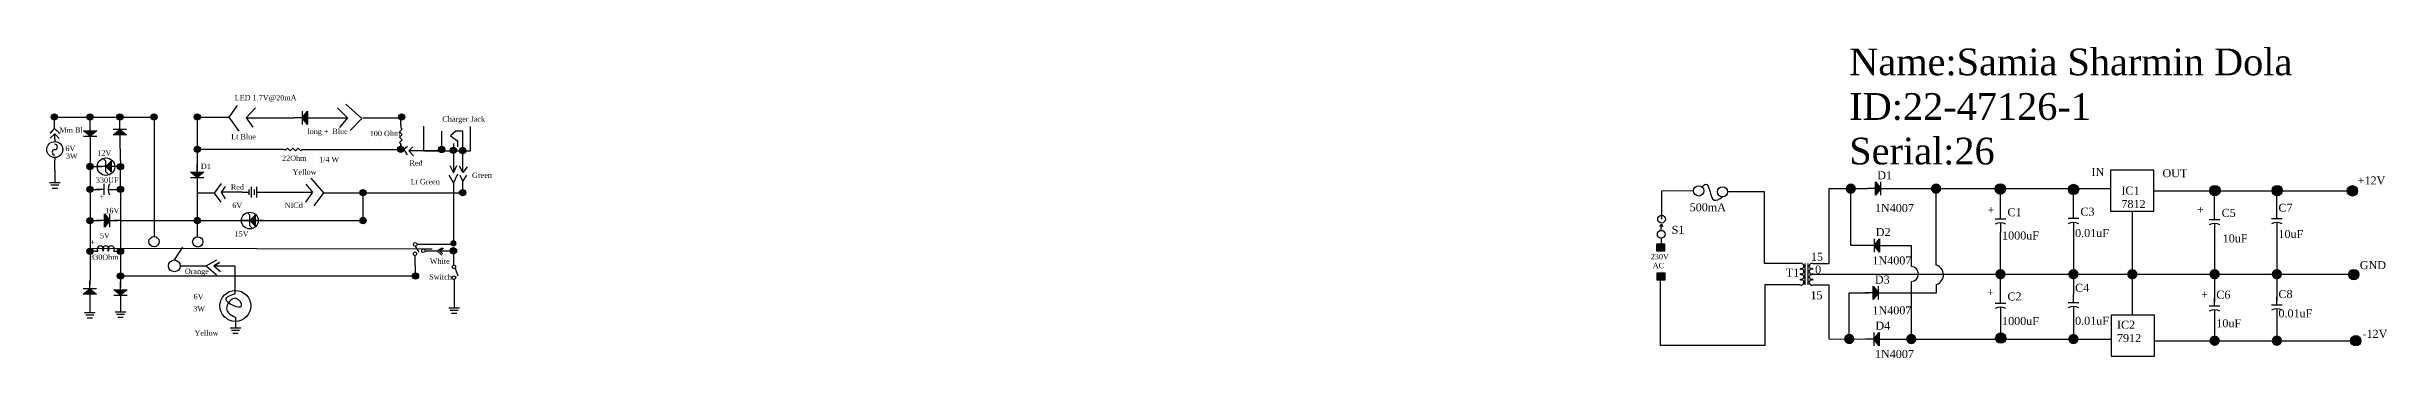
# Model space of a CAD drawing. Header units: inches. Extents: x 105 to 222, y 176 to 230.
# Drawn here: x 105.35 to 149.22, y 220.94 to 226.76 of the extents above; entities that cross this region are included whole.
import ezdxf

# ---------------------------------------------------------------- set-up
doc = ezdxf.new("R2010")
doc.units = ezdxf.units.IN

# ---------------------------------------------------------------- blocks, each defined once
blk = doc.blocks.new('Diode')
at = {"color": 7}
for p, q in [((0.15, 0), (0, 0)), ((0.15, 0.125), (0.25, 0)), ((0.15, -0.125), (0.15, 0.125)), ((0.25, 0), (0.15, -0.125)), ((0.25, -0.125), (0.25, 0.125)), ((0.25, 0), (0.4, 0))]:
    blk.add_line(p, q, dxfattribs=at)
blk.add_solid([(0.15, -0.125), (0.25, 0), (0.15, 0.125)], dxfattribs=at)
blk = doc.blocks.new('Transformer')
at = {"color": 7}
for p, q in [((0.1, 0), (0.1, 0.4)), ((0.15, 0.4), (0.15, 0))]:
    blk.add_line(p, q, dxfattribs=at)
for centre, start, end in [((0.021, 0.35), 247.3801, 112.6199), ((0.021, 0.25), 247.3801, 112.6199), ((0.021, 0.15), 247.3801, 112.6199), ((0.021, 0.05), 247.3801, 112.6199), ((0.229, 0.35), 67.3801, 292.6199), ((0.229, 0.25), 67.3801, 292.6199), ((0.229, 0.15), 67.3801, 292.6199), ((0.229, 0.05), 67.3801, 292.6199)]:
    blk.add_arc(centre, 0.0542, start, end, dxfattribs=at)
blk = doc.blocks.new('Capacitor')
at = {"color": 7}
for p, q in [((0.15, 0), (0, 0)), ((0.15, -0.1), (0.15, 0.1)), ((0.225, 0), (0.4, 0))]:
    blk.add_line(p, q, dxfattribs=at)
blk.add_arc((0.4375, 0), 0.2125, 151.9275, 208.0725, dxfattribs=at)
blk = doc.blocks.new('Ground')
at = {"color": 7}
for p, q in [((-0.1, 0), (0.1, 0)), ((0.075, -0.05), (-0.075, -0.05)), ((-0.05, -0.1), (0.05, -0.1))]:
    blk.add_line(p, q, dxfattribs=at)
blk = doc.blocks.new('Diode - Zener')
at = {"color": 7}
for p, q in [((0, 0), (0.15, 0)), ((0.15, 0.100001), (0.25, 0)), ((0.15, 0), (0.15, 0.100001)), ((0.25, 0), (0.15, -0.099999)), ((0.15, -0.099999), (0.15, 0)), ((0.2, 0.150001), (0.25, 0.100001)), ((0.25, 0.100001), (0.25, -0.099999)), ((0.25, 0), (0.4, 0)), ((0.25, -0.099999), (0.3, -0.149999))]:
    blk.add_line(p, q, dxfattribs=at)
blk.add_solid([(0.15, -0.099999), (0.25, 0), (0.15, 0.100001)], dxfattribs=at)
blk = doc.blocks.new('Generator - AC')
at = {"color": 7}
for p, q in [((0, 0), (0.05, 0)), ((0.35, 0), (0.4, 0))]:
    blk.add_line(p, q, dxfattribs=at)
blk.add_circle((0.2, 0), 0.15, dxfattribs=at)
for centre, start, end in [((0.15, 0), 0, 180), ((0.25, 0), 180, 0)]:
    blk.add_arc(centre, 0.05, start, end, dxfattribs=at)
blk = doc.blocks.new('Inductor')
at = {"color": 7}
for p, q in [((0, 0), (0.05, 0)), ((0.35, 0), (0.4, 0))]:
    blk.add_line(p, q, dxfattribs=at)
for centre in [(0.1, 0.0375), (0.2, 0.0375), (0.3, 0.0375)]:
    blk.add_arc(centre, 0.0625, 323.1301, 216.8699, dxfattribs=at)
blk = doc.blocks.new('Resistor')
at = {"color": 7}
blk.add_lwpolyline([(0, 0), (0.05, 0), (0.075, 0.025), (0.125, -0.025), (0.175, 0.025), (0.225, -0.025), (0.275, 0.025), (0.325, -0.025), (0.35, 0), (0.4, 0)], dxfattribs=at)
blk = doc.blocks.new('Battery')
at = {"color": 7}
for p, q in [((0, 0), (0.125, 0)), ((0.125, 0.05), (0.125, -0.05)), ((0.175, -0.1), (0.175, 0.1)), ((0.225, 0.05), (0.225, -0.05)), ((0.275, -0.1), (0.275, 0.1)), ((0.275, 0), (0.4, 0))]:
    blk.add_line(p, q, dxfattribs=at)
blk = doc.blocks.new('A$C7F967FF5')
blk.add_circle((0.034, 0.034), 0.0342)

msp = doc.modelspace()

# ---------------------------------------------------------------- hatches: boundary and pattern name
h = msp.add_hatch(color=256)
edge = h.paths.add_edge_path()
edge.add_arc((105.495, 225.45), 0.059, 0, 360)
h = msp.add_hatch(color=256)
edge = h.paths.add_edge_path()
edge.add_arc((106.164, 225.45), 0.059, 0, 360)
h = msp.add_hatch(color=256)
edge = h.paths.add_edge_path()
edge.add_arc((106.721, 225.45), 0.059, 0, 360)
h = msp.add_hatch(color=256)
edge = h.paths.add_edge_path()
edge.add_arc((107.364, 225.45), 0.059, 0, 360)
h = msp.add_hatch(color=256)
edge = h.paths.add_edge_path()
edge.add_arc((108.173, 225.45), 0.059, 0, 360)
h = msp.add_hatch(color=256)
edge = h.paths.add_edge_path()
edge.add_arc((112.003, 225.45), 0.059, 0, 360)
h = msp.add_hatch(color=256)
edge = h.paths.add_edge_path()
edge.add_arc((108.173, 224.845), 0.059, 0, 360)
h = msp.add_hatch(color=256)
edge = h.paths.add_edge_path()
edge.add_arc((111.987, 224.845), 0.059, 0, 360)
h = msp.add_hatch(color=256)
edge = h.paths.add_edge_path()
edge.add_arc((112.753, 224.843), 0.059, 0, 360)
h = msp.add_hatch(color=256)
edge = h.paths.add_edge_path()
edge.add_arc((112.975, 224.829), 0.059, 0, 360)
h = msp.add_hatch(color=256)
edge = h.paths.add_edge_path()
edge.add_arc((113.148, 224.823), 0.059, 0, 360)
h = msp.add_hatch(color=256)
edge = h.paths.add_edge_path()
edge.add_arc((106.164, 224.525), 0.059, 0, 360)
h = msp.add_hatch(color=256)
edge = h.paths.add_edge_path()
edge.add_arc((106.734, 224.523), 0.059, 0, 360)
h = msp.add_hatch(color=256)
edge = h.paths.add_edge_path()
edge.add_arc((139.167, 224.111), 0.0969, 0, 360)
h = msp.add_hatch(color=256)
edge = h.paths.add_edge_path()
edge.add_arc((140.765, 224.111), 0.0969, 0, 360)
h = msp.add_hatch(color=256)
edge = h.paths.add_edge_path()
edge.add_arc((141.97, 224.106), 0.0969, 0, 360)
h = msp.add_hatch(color=256)
edge = h.paths.add_edge_path()
edge.add_arc((143.342, 224.096), 0.0969, 0, 360)
h = msp.add_hatch(color=256)
edge = h.paths.add_edge_path()
edge.add_arc((145.992, 224.074), 0.0969, 0, 360)
h = msp.add_hatch(color=256)
edge = h.paths.add_edge_path()
edge.add_arc((147.159, 224.074), 0.0969, 0, 360)
h = msp.add_hatch(color=256)
edge = h.paths.add_edge_path()
edge.add_arc((148.569, 224.07), 0.0969, 0, 360)
h = msp.add_hatch(color=256)
edge = h.paths.add_edge_path()
edge.add_arc((106.164, 224.098), 0.059, 0, 360)
h = msp.add_hatch(color=256)
edge = h.paths.add_edge_path()
edge.add_arc((106.734, 224.098), 0.059, 0, 360)
h = msp.add_hatch(color=256)
edge = h.paths.add_edge_path()
edge.add_arc((111.281, 224.035), 0.059, 0, 360)
h = msp.add_hatch(color=256)
edge = h.paths.add_edge_path()
edge.add_arc((113.146, 224.035), 0.059, 0, 360)
h = msp.add_hatch(color=256)
edge = h.paths.add_edge_path()
edge.add_arc((106.164, 223.513), 0.059, 0, 360)
h = msp.add_hatch(color=256)
edge = h.paths.add_edge_path()
edge.add_arc((108.173, 223.514), 0.059, 0, 360)
h = msp.add_hatch(color=256)
edge = h.paths.add_edge_path()
edge.add_arc((111.281, 223.514), 0.059, 0, 360)
h = msp.add_hatch(color=256)
edge = h.paths.add_edge_path()
edge.add_arc((106.164, 222.94), 0.059, 0, 360)
h = msp.add_hatch(color=256)
edge = h.paths.add_edge_path()
edge.add_arc((106.734, 222.94), 0.059, 0, 360)
h = msp.add_hatch(color=256)
edge = h.paths.add_edge_path()
edge.add_arc((112.975, 223.088), 0.059, 0, 360)
h = msp.add_hatch(color=256)
edge = h.paths.add_edge_path()
edge.add_arc((112.975, 222.949), 0.059, 0, 360)
for points in [[(135.533, 223.082), (135.672, 223.082), (135.672, 222.943), (135.533, 222.943)], [(135.54, 222.536), (135.68, 222.536), (135.68, 222.397), (135.54, 222.397)]]:
    msp.add_hatch(color=256).paths.add_polyline_path(points)
h = msp.add_hatch(color=256)
edge = h.paths.add_edge_path()
edge.add_arc((106.734, 222.478), 0.059, 0, 360)
h = msp.add_hatch(color=256)
edge = h.paths.add_edge_path()
edge.add_arc((112.263, 222.478), 0.059, 0, 360)
h = msp.add_hatch(color=256)
edge = h.paths.add_edge_path()
edge.add_arc((141.972, 222.511), 0.0969, 0, 360)
h = msp.add_hatch(color=256)
edge = h.paths.add_edge_path()
edge.add_arc((143.34, 222.511), 0.0969, 0, 360)
h = msp.add_hatch(color=256)
edge = h.paths.add_edge_path()
edge.add_arc((144.443, 222.511), 0.0969, 0, 360)
h = msp.add_hatch(color=256)
edge = h.paths.add_edge_path()
edge.add_arc((145.987, 222.511), 0.0969, 0, 360)
h = msp.add_hatch(color=256)
edge = h.paths.add_edge_path()
edge.add_arc((147.153, 222.511), 0.0969, 0, 360)
h = msp.add_hatch(color=256)
edge = h.paths.add_edge_path()
edge.add_arc((148.595, 222.504), 0.0969, 0, 360)
h = msp.add_hatch(color=256)
edge = h.paths.add_edge_path()
edge.add_arc((139.138, 221.3), 0.0969, 0, 360)
h = msp.add_hatch(color=256)
edge = h.paths.add_edge_path()
edge.add_arc((140.301, 221.299), 0.0969, 0, 360)
h = msp.add_hatch(color=256)
edge = h.paths.add_edge_path()
edge.add_arc((141.979, 221.317), 0.0969, 0, 360)
h = msp.add_hatch(color=256)
edge = h.paths.add_edge_path()
edge.add_arc((143.34, 221.299), 0.0969, 0, 360)
h = msp.add_hatch(color=256)
edge = h.paths.add_edge_path()
edge.add_arc((145.987, 221.268), 0.0969, 0, 360)
h = msp.add_hatch(color=256)
edge = h.paths.add_edge_path()
edge.add_arc((147.153, 221.268), 0.0969, 0, 360)
h = msp.add_hatch(color=256)
edge = h.paths.add_edge_path()
edge.add_arc((148.631, 221.268), 0.0969, 0, 360)

# ---------------------------------------------------------------- linework, layer by layer
for p, q in [((108.92, 225.667), (108.765, 225.45)), ((109.262, 225.62), (109.091, 225.434)), ((110.8, 225.62), (110.992, 225.436)), ((110.961, 225.688), (111.259, 225.421)), ((105.503, 225.135), (105.415, 225.053)), ((105.418, 225.14), (105.495, 225.238)), ((105.495, 225.238), (105.495, 225.45)), ((105.495, 225.45), (107.364, 225.45)), ((105.495, 225.238), (105.598, 225.143)), ((105.503, 225.042), (105.503, 225.135)), ((105.503, 225.135), (105.585, 225.049)), ((106.164, 225.342), (106.164, 225.45)), ((106.721, 225.366), (106.721, 225.45)), ((107.364, 225.45), (107.364, 223.805)), ((108.173, 225.45), (108.173, 223.214)), ((108.173, 225.45), (108.765, 225.45)), ((108.765, 225.45), (108.951, 225.186)), ((109.091, 225.434), (109.216, 225.258)), ((109.091, 225.434), (109.991, 225.434)), ((110.387, 225.436), (110.992, 225.436)), ((110.992, 225.436), (110.839, 225.253)), ((111.259, 225.421), (111.038, 225.199)), ((111.275, 225.436), (112.003, 225.436)), ((111.986, 225.297), (111.986, 225.45)), ((112.411, 225.282), (112.411, 224.82)), ((112.753, 225.186), (112.753, 224.82)), ((113.022, 225.188), (112.921, 225.098)), ((112.921, 225.098), (113.052, 225.003)), ((113.148, 225.188), (113.022, 225.188)), ((113.148, 224.41), (113.148, 225.188)), ((113.294, 224.82), (113.294, 225.274)), ((105.501, 224.456), (105.501, 224.646)), ((106.164, 224.942), (106.164, 224.525)), ((106.721, 224.966), (106.734, 224.523)), ((109.79, 224.845), (108.173, 224.845)), ((110.19, 224.845), (111.987, 224.845)), ((111.987, 224.845), (111.987, 224.945)), ((112.112, 224.902), (112.046, 224.845)), ((112.046, 224.845), (112.046, 224.845)), ((112.046, 224.845), (112.107, 224.743)), ((112.214, 224.894), (112.14, 224.82)), ((112.753, 224.82), (112.14, 224.82)), ((112.14, 224.82), (112.227, 224.727)), ((112.411, 224.82), (113.294, 224.82)), ((112.975, 224.955), (112.975, 224.404)), ((113.052, 225.003), (113.052, 224.895)), ((105.501, 224.456), (105.501, 224.223)), ((106.164, 224.525), (106.387, 224.523)), ((106.164, 224.525), (106.164, 224.098)), ((106.712, 224.523), (106.734, 224.523)), ((106.734, 224.098), (106.734, 224.523)), ((108.62, 224.208), (108.489, 224.029)), ((110.211, 224.196), (110.336, 224.047)), ((110.301, 224.31), (110.54, 224.035)), ((112.89, 224.363), (112.975, 224.216)), ((112.908, 224.546), (112.975, 224.404)), ((112.975, 224.404), (113.037, 224.546)), ((112.975, 224.216), (113.055, 224.387)), ((112.975, 224.216), (112.975, 223.067)), ((113.148, 224.41), (113.09, 224.532)), ((113.093, 224.478), (113.093, 224.478)), ((113.096, 224.364), (113.148, 224.242)), ((113.148, 224.41), (113.148, 224.54)), ((113.232, 224.516), (113.148, 224.41)), ((113.148, 224.242), (113.223, 224.364)), ((113.148, 224.035), (113.148, 224.242)), ((106.164, 224.098), (106.352, 224.098)), ((106.164, 224.098), (106.164, 223.513)), ((106.677, 224.098), (106.734, 224.098)), ((106.734, 224.098), (106.734, 223.514)), ((107.364, 223.805), (107.364, 223.214)), ((108.489, 224.029), (108.173, 224.029)), ((108.489, 224.029), (108.489, 224.029)), ((108.489, 224.029), (108.615, 223.856)), ((108.698, 224.154), (108.62, 224.047)), ((109.015, 224.047), (108.62, 224.047)), ((108.62, 224.047), (108.698, 223.921)), ((109.415, 224.047), (110.336, 224.047)), ((110.336, 224.047), (110.205, 223.856)), ((110.54, 224.035), (110.36, 223.79)), ((110.54, 224.035), (112.035, 224.035)), ((111.281, 223.514), (111.281, 224.035)), ((112.035, 224.035), (113.148, 224.035)), ((136.22, 224.068), (135.62, 224.062)), ((135.62, 224.062), (135.62, 223.539)), ((137.547, 224.05), (136.859, 224.051)), ((137.547, 222.711), (137.547, 224.05)), ((138.764, 222.711), (138.764, 224.111)), ((138.764, 224.111), (139.483, 224.111)), ((139.167, 223.048), (139.167, 224.111)), ((139.883, 224.111), (144.036, 224.111)), ((140.765, 222.681), (140.765, 224.111)), ((141.972, 223.62), (141.972, 224.111)), ((143.34, 223.706), (143.34, 224.111)), ((144.849, 224.07), (148.569, 224.07)), ((145.987, 223.608), (145.987, 224.07)), ((147.153, 223.703), (147.153, 224.07)), ((106.164, 223.513), (106.357, 223.514)), ((106.164, 223.513), (106.164, 222.468)), ((106.734, 223.514), (106.607, 223.514)), ((106.734, 223.514), (106.734, 222.478)), ((106.734, 223.514), (111.281, 223.514)), ((135.616, 223.444), (135.58, 223.401)), ((135.604, 223.435), (135.604, 223.435)), ((135.614, 223.331), (135.616, 223.444)), ((135.616, 223.444), (135.646, 223.402)), ((141.972, 222.12), (141.972, 223.295)), ((143.34, 223.306), (143.34, 222.132)), ((144.443, 223.687), (144.443, 221.745)), ((147.153, 223.303), (147.153, 222.015)), ((106.164, 222.999), (112.411, 222.985)), ((106.257, 222.94), (106.164, 222.94)), ((106.657, 222.94), (106.734, 222.94)), ((107.744, 222.777), (107.901, 223.016)), ((112.263, 222.478), (112.256, 222.861)), ((112.259, 223.033), (112.327, 222.922)), ((112.975, 223.067), (112.293, 223.067)), ((112.411, 222.985), (112.576, 222.985)), ((112.445, 222.951), (112.667, 222.951)), ((112.667, 222.951), (112.764, 223.007)), ((112.667, 222.951), (112.76, 222.869)), ((112.786, 222.993), (112.711, 222.949)), ((112.711, 222.949), (112.775, 222.89)), ((112.711, 222.949), (112.975, 222.949)), ((112.975, 222.949), (112.975, 222.678)), ((135.614, 223.185), (135.614, 223.082)), ((139.454, 223.049), (139.167, 223.048)), ((139.854, 223.049), (140.301, 223.05)), ((140.301, 223.05), (140.301, 222.658)), ((145.987, 223.283), (145.987, 221.996)), ((106.164, 222.468), (106.161, 222.314)), ((106.734, 222.478), (106.734, 222.263)), ((106.734, 222.478), (112.016, 222.478)), ((107.855, 222.667), (108.342, 222.667)), ((108.342, 222.667), (108.539, 222.78)), ((108.342, 222.667), (108.536, 222.501)), ((108.485, 222.668), (108.59, 222.729)), ((108.59, 222.729), (108.485, 222.668)), ((108.485, 222.668), (108.608, 222.563)), ((108.485, 222.668), (108.88, 222.668)), ((108.88, 222.668), (108.88, 222.139)), ((112.016, 222.478), (112.263, 222.483)), ((112.989, 222.414), (112.99, 222.345)), ((112.989, 222.414), (112.989, 221.884)), ((113.007, 222.621), (113.06, 222.48)), ((138.213, 222.711), (137.547, 222.711)), ((138.463, 222.711), (138.764, 222.711)), ((138.463, 222.511), (148.655, 222.511)), ((106.161, 221.989), (106.161, 221.798)), ((135.601, 221.177), (135.601, 222.397)), ((138.213, 222.311), (137.555, 222.31)), ((137.555, 222.31), (137.556, 221.176)), ((138.463, 222.311), (138.754, 222.311)), ((138.754, 222.311), (138.754, 221.301)), ((139.138, 221.3), (139.138, 222.163)), ((139.138, 222.163), (139.514, 222.161)), ((139.839, 222.161), (140.774, 222.161)), ((140.301, 222.375), (140.301, 221.299)), ((140.774, 222.161), (140.774, 222.321)), ((106.734, 221.971), (106.734, 221.807)), ((108.887, 221.706), (108.887, 221.506)), ((141.972, 221.72), (141.972, 221.299)), ((143.34, 221.732), (143.34, 221.299)), ((145.987, 221.671), (145.987, 221.268)), ((147.153, 221.69), (147.153, 221.268)), ((137.556, 221.176), (135.601, 221.177)), ((138.754, 221.301), (139.522, 221.299)), ((139.847, 221.299), (144.047, 221.299)), ((144.861, 221.268), (148.672, 221.268))]:
    msp.add_line(p, q)
for points in [[(144.849, 224.454), (144.036, 224.454), (144.036, 223.687), (144.849, 223.687)], [(135.533, 223.082), (135.672, 223.082), (135.672, 222.943), (135.533, 222.943)], [(135.54, 222.536), (135.68, 222.536), (135.68, 222.397), (135.54, 222.397)], [(144.861, 221.745), (144.047, 221.745), (144.047, 220.977), (144.861, 220.977)]]:
    msp.add_lwpolyline(points, close=True)
for centre, radius in [((105.495, 225.45), 0.059), ((106.164, 225.45), 0.059), ((106.721, 225.45), 0.059), ((107.364, 225.45), 0.059), ((108.173, 225.45), 0.059), ((112.003, 225.45), 0.059), ((106.462, 224.523), 0.164), ((108.173, 224.845), 0.059), ((111.987, 224.845), 0.059), ((112.753, 224.843), 0.059), ((112.975, 224.829), 0.059), ((113.148, 224.823), 0.059), ((106.164, 224.525), 0.059), ((106.734, 224.523), 0.059), ((141.97, 224.106), 0.0969), ((143.342, 224.096), 0.0969), ((145.992, 224.074), 0.0969), ((147.159, 224.074), 0.0969), ((148.569, 224.07), 0.0969), ((106.164, 224.098), 0.059), ((106.734, 224.098), 0.059), ((111.281, 224.035), 0.059), ((113.146, 224.035), 0.059), ((136.316, 224.068), 0.0958), ((136.763, 224.052), 0.0959), ((106.164, 223.513), 0.059), ((108.173, 223.514), 0.059), ((109.158, 223.514), 0.157), ((111.281, 223.514), 0.059), ((135.614, 223.258), 0.073), ((135.62, 223.539), 0.073), ((106.164, 222.94), 0.059), ((106.734, 222.94), 0.059), ((107.363, 223.12), 0.0961), ((108.182, 223.115), 0.0961), ((112.259, 223.067), 0.0342), ((112.975, 222.949), 0.059), ((106.734, 222.478), 0.059), ((107.744, 222.667), 0.11), ((112.263, 222.478), 0.059), ((112.984, 222.447), 0.0342), ((112.986, 222.648), 0.0342), ((148.595, 222.504), 0.0969), ((108.887, 221.918), 0.29), ((141.979, 221.317), 0.0969), ((148.631, 221.268), 0.0969)]:
    msp.add_circle(centre, radius)
for centre, radius, start, end in [((140.292, 222.516), 0.142, 273.5382, 86.4483), ((140.716, 222.5), 0.188, 288.0327, 74.9069)]:
    msp.add_arc(centre, radius, start, end)
for points in [[(136.377, 224.142), (136.445, 224.193), (136.604, 223.898), (136.763, 223.956)], [(108.88, 222.139), (108.707, 222.039), (109.004, 221.919), (108.905, 222.056), (108.723, 221.864), (108.887, 221.706)]]:
    msp.add_spline(points, degree=3)

# ---------------------------------------------------------------- block references
for name, p, rotation in [('Diode', (110.387, 225.436), 180), ('Diode', (106.164, 225.342), 270), ('Diode', (106.721, 224.966), 90), ('Resistor', (111.986, 225.297), 269.9999999999919), ('Generator - AC', (105.503, 225.042), 270), ('Diode - Zener', (106.712, 224.523), 180), ('Diode', (108.171, 224.572), 270), ('Diode - Zener', (109.408, 223.514), 180), ('Capacitor', (141.972, 223.695), 270), ('Capacitor', (143.34, 223.706), 270), ('Capacitor', (145.987, 223.683), 270), ('Capacitor', (147.153, 223.703), 270), ('Diode', (139.854, 223.049), 180.0762804515191), ('Diode', (106.161, 221.989), 90), ('Diode', (106.734, 222.371), 270), ('Capacitor', (141.972, 222.12), 270), ('Capacitor', (143.34, 222.132), 270), ('Capacitor', (145.987, 222.071), 270), ('Capacitor', (147.153, 222.09), 270), ('Diode', (139.847, 221.299), 180.0762804515191)]:
    msp.add_blockref(name, p, dxfattribs=dict(rotation=rotation))
for name, p in [('Resistor', (109.79, 224.845)), ('Ground', (105.501, 224.223)), ('Capacitor', (106.277, 224.098)), ('Diode', (139.483, 224.111)), ('Battery', (109.015, 224.047)), ('Diode', (106.282, 223.514)), ('Inductor', (106.257, 222.94)), ('A$C7F967FF5', (112.22, 222.859)), ('A$C7F967FF5', (112.376, 222.916)), ('Transformer', (138.213, 222.311)), ('Diode', (139.439, 222.161)), ('Ground', (106.161, 221.798)), ('Ground', (106.734, 221.807)), ('Ground', (112.99, 221.884)), ('Ground', (108.887, 221.506))]:
    msp.add_blockref(name, p)

# ---------------------------------------------------------------- texts
at = {"attachment_point": 1}
for s, insert, char_height, width in [('{\\fTimes New Roman|b0|i0|c0|p18;Name:Samia Sharmin Dola\\PID:22-47126-1\\PSerial:26}', (139.138, 226.731), 0.5, 9.30958), ('{\\fTimes New Roman|b0|i0|c0|p18;LED 1.7V@20mA}', (108.875, 225.862), 0.1, 2.44653), ('{\\fTimes New Roman|b0|i0|c0|p18;Mm Bl}', (105.589, 225.256), 0.1, 2.44653), ('{\\fTimes New Roman|b0|i0|c0|p18;Lt Blue}', (108.809, 225.132), 0.1, 2.44653), ('{\\fTimes New Roman|b0|i0|c0|p18;long +}', (110.237, 225.232), 0.1, 2.44653), ('{\\fTimes New Roman|b0|i0|c0|p18;Blue}', (110.705, 225.232), 0.1, 2.44653), ('{\\fTimes New Roman|b0|i0|c0|p18;100 Ohm}', (111.406, 225.193), 0.1, 2.44653), ('{\\fTimes New Roman|b0|i0|c0|p18;Charger Jack}', (112.766, 225.464), 0.1, 2.44653), ('{\\fTimes New Roman|b0|i0|c0|p18;6V}', (105.702, 224.913), 0.1, 2.44653), ('{\\fTimes New Roman|b0|i0|c0|p18;3W}', (105.711, 224.774), 0.1, 2.44653), ('{\\fTimes New Roman|b0|i0|c0|p18;12V}', (106.299, 224.828), 0.1, 2.44653), ('{\\fTimes New Roman|b0|i0|c0|p18;22Ohm}', (109.763, 224.73), 0.1, 2.44653), ('{\\fTimes New Roman|b0|i0|c0|p18;1/4 W}', (110.456, 224.705), 0.1, 2.44653), ('{\\fTimes New Roman|b0|i0|c0|p18;Red}', (112.15, 224.641), 0.1, 2.44653), ('{\\fTimes New Roman|b0|i0|c0|p18;330UF}', (106.272, 224.322), 0.1, 2.44653), ('{\\fTimes New Roman|b0|i0|c0|p18;D1}', (108.24, 224.579), 0.1, 2.44653), ('{\\fTimes New Roman|b0|i0|c0|p18;Red}', (108.803, 224.191), 0.1, 2.44653), ('{\\fTimes New Roman|b0|i0|c0|p18;Yellow}', (109.96, 224.473), 0.1, 2.44653), ('{\\fTimes New Roman|b0|i0|c0|p18;Lt Green}', (112.172, 224.292), 0.1, 2.44653), ('{\\fTimes New Roman|b0|i0|c0|p18;Green}', (113.323, 224.412), 0.1, 2.44653), ('{\\fTimes New Roman|b0|i0|c0|p18;D1}', (139.663, 224.436), 0.15, 1.61464), ('{\\fTimes New Roman|b0|i0|c0|p18;IN}', (143.679, 224.499), 0.15, 1.61464), ('{\\fTimes New Roman|b0|i0|c0|p18;OUT}', (145.009, 224.475), 0.15, 1.61464), ('{\\fTimes New Roman|b0|i0|c0|p18;+12V}', (148.668, 224.339), 0.15, 1.61464), ('{\\fTimes New Roman|b0|i0|c0|p18;+}', (106.343, 224.008), 0.1, 2.44653), ('{\\fTimes New Roman|b0|i0|c0|p18;16V}', (106.45, 223.752), 0.1, 2.44653), ('{\\fTimes New Roman|b0|i0|c0|p18;6V}', (108.829, 223.849), 0.1, 2.44653), ('{\\fTimes New Roman|b0|i0|c0|p18;NICd}', (109.811, 223.851), 0.1, 2.44653), ('{\\fTimes New Roman|b0|i0|c0|p18;500mA}', (136.147, 223.838), 0.15, 5.89923), ('{\\fTimes New Roman|b0|i0|c0|p18;1N4007}', (139.62, 223.823), 0.15, 1.61464), ('{\\fTimes New Roman|b0|i0|c0|p18;+}', (141.731, 223.788), 0.15, 1.61464), ('{\\fTimes New Roman|b0|i0|c0|p18;C1}', (142.103, 223.745), 0.15, 1.61464), ('{\\fTimes New Roman|b0|i0|c0|p18;C3}', (143.471, 223.756), 0.15, 1.61464), ('{\\fTimes New Roman|b0|i0|c0|p18;IC1\\P7812}', (144.239, 224.149), 0.15, 1.61464), ('{\\fTimes New Roman|b0|i0|c0|p18;+}', (145.653, 223.791), 0.15, 1.61464), ('{\\fTimes New Roman|b0|i0|c0|p18;C5}', (146.118, 223.733), 0.15, 1.61464), ('{\\fTimes New Roman|b0|i0|c0|p18;C7}', (147.183, 223.828), 0.15, 1.61464), ('{\\fTimes New Roman|b0|i0|c0|p18;15V}', (108.873, 223.314), 0.1, 2.44653), ('{\\fTimes New Roman|b0|i0|c0|p18;S1}', (135.809, 223.416), 0.15, 1.61464), ('{\\fTimes New Roman|b0|i0|c0|p18;D2}', (139.635, 223.374), 0.15, 1.61464), ('{\\fTimes New Roman|b0|i0|c0|p18;1000uF}', (142.003, 223.31), 0.15, 1.61464), ('{\\fTimes New Roman|b0|i0|c0|p18;0.01uF}', (143.371, 223.356), 0.15, 1.61464), ('{\\fTimes New Roman|b0|i0|c0|p18;10uF}', (147.183, 223.338), 0.15, 1.61464), ('{\\fTimes New Roman|b0|i0|c0|p18;330Ohm}', (106.164, 222.881), 0.1, 2.44653), ('{\\fTimes New Roman|b0|i0|c0|p18;+}', (106.164, 223.161), 0.1, 2.44653), ('{\\fTimes New Roman|b0|i0|c0|p18;5V}', (106.348, 223.284), 0.1, 2.44653), ('{\\fTimes New Roman|b0|i0|c0|p18;230V\\P AC}', (135.417, 222.89), 0.1, 1.61464), ('{\\fTimes New Roman|b0|i0|c0|p18;15}', (138.418, 222.911), 0.15, 1.61464), ('{\\fTimes New Roman|b0|i0|c0|p18;10uF}', (146.138, 223.255), 0.15, 1.61464), ('{\\fTimes New Roman|b0|i0|c0|p18;Orange}', (107.94, 222.616), 0.1, 2.44653), ('{\\fTimes New Roman|b0|i0|c0|p18;Switch}', (112.521, 222.511), 0.1, 2.44653), ('{\\fTimes New Roman|b0|i0|c0|p18;White}', (112.532, 222.805), 0.1, 2.44653), ('{\\fTimes New Roman|b0|i0|c0|p18;T1}', (137.949, 222.617), 0.15, 1.61464), ('{\\fTimes New Roman|b0|i0|c0|p18;0}', (138.498, 222.674), 0.15, 1.42018), ('{\\fTimes New Roman|b0|i0|c0|p18;1N4007}', (139.573, 222.843), 0.15, 1.61464), ('{\\fTimes New Roman|b0|i0|c0|p18;D3}', (139.619, 222.486), 0.15, 1.61464), ('{\\fTimes New Roman|b0|i0|c0|p18;GND}', (148.708, 222.756), 0.15, 1.61464), ('{\\fTimes New Roman|b0|i0|c0|p18;6V}', (108.104, 222.144), 0.1, 2.44653), ('{\\fTimes New Roman|b0|i0|c0|p18;15}', (138.411, 222.193), 0.15, 1.61464), ('{\\fTimes New Roman|b0|i0|c0|p18;+}', (141.719, 222.249), 0.15, 1.61464), ('{\\fTimes New Roman|b0|i0|c0|p18;C2}', (142.103, 222.17), 0.15, 1.61464), ('{\\fTimes New Roman|b0|i0|c0|p18;C4}', (143.371, 222.332), 0.15, 1.61464), ('{\\fTimes New Roman|b0|i0|c0|p18;+}', (145.736, 222.204), 0.15, 1.61464), ('{\\fTimes New Roman|b0|i0|c0|p18;C6}', (146.018, 222.204), 0.15, 1.61464), ('{\\fTimes New Roman|b0|i0|c0|p18;C8}', (147.183, 222.215), 0.15, 1.61464), ('{\\fTimes New Roman|b0|i0|c0|p18;3W}', (108.098, 221.915), 0.1, 2.44653), ('{\\fTimes New Roman|b0|i0|c0|p18;1N4007}', (139.573, 221.911), 0.15, 1.61464), ('{\\fTimes New Roman|b0|i0|c0|p18;D4}', (139.628, 221.624), 0.15, 1.61464), ('{\\fTimes New Roman|b0|i0|c0|p18;1000uF}', (142.003, 221.71), 0.15, 1.61464), ('{\\fTimes New Roman|b0|i0|c0|p18;0.01uF}', (143.371, 221.715), 0.15, 1.61464), ('{\\fTimes New Roman|b0|i0|c0|p18;IC2\\P7912}', (144.156, 221.642), 0.15, 1.66765), ('{\\fTimes New Roman|b0|i0|c0|p18;10uF}', (146.018, 221.669), 0.15, 1.61464), ('{\\fTimes New Roman|b0|i0|c0|p18;0.01uF}', (147.183, 221.853), 0.15, 1.61464), ('{\\fTimes New Roman|b0|i0|c0|p18;Yellow}', (108.121, 221.462), 0.1, 2.44653), ('{\\fTimes New Roman|b0|i0|c0|p18;1N4007}', (139.62, 221.095), 0.15, 1.61464), ('{\\fTimes New Roman|b0|i0|c0|p18;-12V}', (148.758, 221.471), 0.15, 1.61464)]:
    msp.add_mtext(s, dxfattribs=dict(at, insert=insert, char_height=char_height, width=width))

doc.saveas('drawing.dxf')
